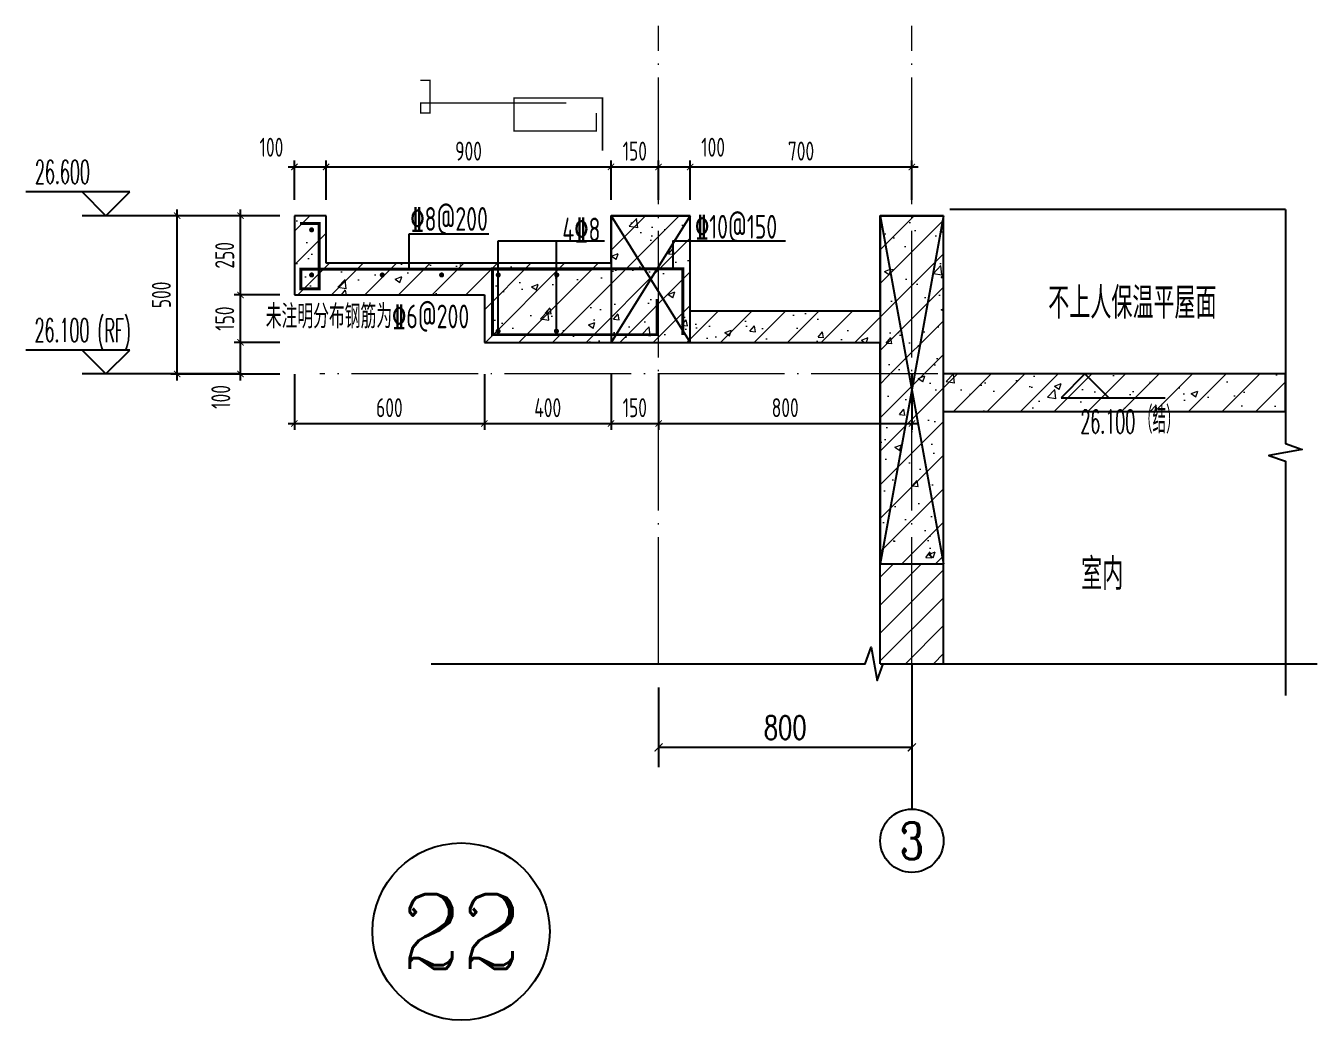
# Model space of a CAD drawing. Extents: x -812054 to 22247, y -644080 to 1003627.
# Drawn here: x -19145 to -15066, y -225300 to -222158 of the extents above; entities that cross this region are included whole.
import ezdxf
from ezdxf.enums import TextEntityAlignment as Align

# ---------------------------------------------------------------- set-up
doc = ezdxf.new("R2010")
doc.units = 0
doc.header["$LTSCALE"] = 1000
doc.linetypes.add('DOTE', pattern=[2.42, 2, -0.2, 0.02, -0.2])
doc.layers.get('0').update_dxf_attribs({"linetype": 'CONTINUOUS'})
doc.layers.get('DEFPOINTS').update_dxf_attribs({"linetype": 'CONTINUOUS'})
for name, color, linetype in [('A-AXIS_TEXT', 7, 'CONTINUOUS'), ('AXIS', 3, 'CONTINUOUS'), ('DIM', 2, 'CONTINUOUS'), ('DIM_ELEV', 3, 'CONTINUOUS'), ('DIM_SYMB', 3, 'CONTINUOUS'), ('PUB_TEXT', 2, 'CONTINUOUS'), ('REIN', 6, 'CONTINUOUS'), ('S-大样-砼线', 7, 'CONTINUOUS'), ('S-引出线', 40, 'CONTINUOUS'), ('TEXT', 2, 'CONTINUOUS'), ('WALL', 5, 'CONTINUOUS')]:
    doc.layers.add(name, color=color, linetype=linetype)
for name, color, linetype, lineweight in [('AXIS_TEXT', 7, 'CONTINUOUS', 20), ('DOTE', 19, 'DOTE', 9), ('PUB_HATCH', 8, 'CONTINUOUS', 9)]:
    doc.layers.add(name, color=color, linetype=linetype, lineweight=lineweight)
doc.styles.add('_TCH_AXIS', font='COMPLEX', dxfattribs={"bigfont": 'GBCBIG'})
doc.styles.add('_TCH_DIM', font='SIMPLEX.shx', dxfattribs={"width": 0.7, "bigfont": 'GBCBIG.shx'})
doc.styles.add('_TCH_DIM_T3', font='SIMPLEX', dxfattribs={"width": 0.705882, "bigfont": 'GBCBIG'})
doc.styles.add('COMPLEX', font='COMPLEX')
doc.styles.add('TSSD_DIMENSION', font='Tssdeng.shx', dxfattribs={"width": 0.7, "bigfont": 'tssdchn.shx'})
doc.styles.add('TSSD_REIN', font='tssdeng.shx', dxfattribs={"width": 0.7, "height": 300, "bigfont": 'tssdchn.shx'})
doc.dimstyles.new('_TCH_ARCH&&25', dxfattribs={"dimtxt": 74.375, "dimasz": 25, "dimexe": 62.5, "dimexo": 75, "dimgap": 25, "dimtad": 1, "dimdec": 0, "dimzin": 0, "dimdsep": 46, "dimtxsty": '_TCH_DIM_T3', "dimblk": 'ARCHTICK', "dimcen": 0.09, "dimclrt": 7, "dimazin": 0, "dimtfac": 1, "dimtdec": 0, "dimtix": 1, "dimtmove": 2, "dimatfit": 3, "dimldrblk": 'ARCHTICK', "dimfxl": 1, "dimtolj": 1, "dimtzin": 0, "dimarcsym": 0})
doc.dimstyles.new('TSSD_20_20', dxfattribs={"dimtxt": 60, "dimasz": 20, "dimexe": 20, "dimexo": 50, "dimgap": 20, "dimtad": 1, "dimdec": 0, "dimzin": 0, "dimdsep": 46, "dimtxsty": 'TSSD_DIMENSION', "dimblk": 'ARCHTICK', "dimblk1": 'ARCHTICK', "dimblk2": 'ARCHTICK', "dimcen": 0, "dimdle": 20, "dimclrt": 7, "dimadec": 0, "dimazin": 0, "dimtfac": 1, "dimtdec": 0, "dimtix": 1, "dimtmove": 2, "dimatfit": 3, "dimfxl": 1, "dimtolj": 1, "dimtzin": 0, "dimarcsym": 0})
pattern_1 = [(45, (-700045.335, -61224.87), (-53.0330086, 53.0330086), []), (50, (-700045.33, -61224.87), (215.178055, -18.82564), [22.5, -247.5]), (355, (-700045.33, -61224.87), (-41.6254, 225.65764), [18, -198]), (100.4514, (-700027.4, -61226.44), (173.552815, 206.83186), [19.12206, -210.342634]), (46.1842, (-700045.33, -61164.87), (320.17231, -49.6557), [33.75, -371.25]), (96.6356, (-700018.65, -61169), (280.39881, 292.23536), [28.68309, -315.5139]), (351.1842, (-700045.33, -61164.87), (280.39858, 292.23558), [27, -297]), (21, (-700015.33, -61179.87), (179.072116, -120.785667), [22.5, -247.5]), (326, (-700015.33, -61179.87), (72.9946, 217.545014), [18, -198]), (71.4514, (-700000.41, -61189.93), (252.06679, 96.75915), [19.12206, -210.342634]), (37.5, (-700045.335, -61224.87), (3.647957, 99.868156), [0, -195.6, 0, -201, 0, -198.75]), (7.5, (-700045.33, -61224.87), (78.920861, 118.323514), [0, -114.6, 0, -191.1, 0, -75.75]), (327.5, (-700112.235, -61224.87), (160.146731, -6.7664615), [0, -75, 0, -234, 0, -310.5]), (317.5, (-700142.23, -61224.87), (174.95585, 30.031495), [0, -97.5, 0, -155.4, 0, -220.5])]

# ---------------------------------------------------------------- blocks, each defined once
blk = doc.blocks.new('_ArchTick')
at = {"color": 0, "linetype": 'ByBlock', "const_width": 0.15}
blk.add_lwpolyline([(-0.5, -0.5), (0.5, 0.5)], dxfattribs=at)
blk = doc.blocks.new('*D3457')
at = {"layer": 'AXIS', "color": 0, "lineweight": -2, "transparency": 16777216}
for p, q in [((-17146.5, -224248.7), (-17146.5, -224500.3)), ((-16346.5, -224248.7), (-16346.5, -224500.3)), ((-17146.5, -224437.8), (-16346.5, -224437.8))]:
    blk.add_line(p, q, dxfattribs=at)
at = {"layer": 'DEFPOINTS', "color": 0, "transparency": 16777216}
for p in [(-17146.5, -224173.7), (-16346.5, -224173.7), (-16346.5, -224437.8)]:
    blk.add_point(p, dxfattribs=at)
at = {"layer": 'AXIS', "color": 0, "lineweight": -2, "transparency": 16777216, "xscale": 25, "yscale": 25, "zscale": 25, "rotation": 180}
blk.add_blockref('_ArchTick', (-17146.5, -224437.8), dxfattribs=at)
at = {"layer": 'AXIS', "color": 0, "lineweight": -2, "transparency": 16777216, "xscale": 25, "yscale": 25, "zscale": 25}
blk.add_blockref('_ArchTick', (-16346.5, -224437.8), dxfattribs=at)
at = {"layer": 'AXIS', "color": 7, "transparency": 16777216, "insert": (-16746.5, -224375.6), "char_height": 74.38, "attachment_point": 5, "style": '_TCH_DIM_T3'}
blk.add_mtext('\\A1;800', dxfattribs=at)
blk = doc.blocks.new('*D3458')
at = {"layer": 'DEFPOINTS', "color": 0, "transparency": 16777216}
for p in [(-18296.5, -223208.4), (-17696.5, -223208.4), (-17696.5, -223414.8)]:
    blk.add_point(p, dxfattribs=at)
at = {"layer": 'DIM', "color": 0, "lineweight": -2, "transparency": 16777216}
for p, q in [((-18296.5, -223258.4), (-18296.5, -223434.8)), ((-17696.5, -223258.4), (-17696.5, -223434.8)), ((-18316.5, -223414.8), (-17676.5, -223414.8))]:
    blk.add_line(p, q, dxfattribs=at)
at = {"layer": 'DIM', "color": 0, "lineweight": -2, "transparency": 16777216, "xscale": 20, "yscale": 20, "zscale": 20, "rotation": 180}
blk.add_blockref('_ArchTick', (-18296.5, -223414.8), dxfattribs=at)
at = {"layer": 'DIM', "color": 0, "lineweight": -2, "transparency": 16777216, "xscale": 20, "yscale": 20, "zscale": 20}
blk.add_blockref('_ArchTick', (-17696.5, -223414.8), dxfattribs=at)
at = {"layer": 'DIM', "color": 7, "transparency": 16777216, "insert": (-17996.5, -223364.8), "char_height": 60, "attachment_point": 5, "style": 'TSSD_DIMENSION'}
blk.add_mtext('\\A1;600', dxfattribs=at)
blk = doc.blocks.new('*D3459')
at = {"layer": 'DEFPOINTS', "color": 0, "transparency": 16777216}
for p in [(-17696.5, -223208.4), (-17296.5, -223208.4), (-17296.5, -223414.8)]:
    blk.add_point(p, dxfattribs=at)
at = {"layer": 'DIM', "color": 0, "lineweight": -2, "transparency": 16777216}
for p, q in [((-17696.5, -223258.4), (-17696.5, -223434.8)), ((-17296.5, -223258.4), (-17296.5, -223434.8)), ((-17716.5, -223414.8), (-17276.5, -223414.8))]:
    blk.add_line(p, q, dxfattribs=at)
at = {"layer": 'DIM', "color": 0, "lineweight": -2, "transparency": 16777216, "xscale": 20, "yscale": 20, "zscale": 20, "rotation": 180}
blk.add_blockref('_ArchTick', (-17696.5, -223414.8), dxfattribs=at)
at = {"layer": 'DIM', "color": 0, "lineweight": -2, "transparency": 16777216, "xscale": 20, "yscale": 20, "zscale": 20}
blk.add_blockref('_ArchTick', (-17296.5, -223414.8), dxfattribs=at)
at = {"layer": 'DIM', "color": 7, "transparency": 16777216, "insert": (-17496.5, -223364.8), "char_height": 60, "attachment_point": 5, "style": 'TSSD_DIMENSION'}
blk.add_mtext('\\A1;400', dxfattribs=at)
blk = doc.blocks.new('*D3460')
at = {"layer": 'DEFPOINTS', "color": 0, "transparency": 16777216}
for p in [(-17296.5, -223208.4), (-17146.5, -223208.4), (-17146.5, -223414.8)]:
    blk.add_point(p, dxfattribs=at)
at = {"layer": 'DIM', "color": 0, "lineweight": -2, "transparency": 16777216}
for p, q in [((-17296.5, -223258.4), (-17296.5, -223434.8)), ((-17146.5, -223258.4), (-17146.5, -223434.8)), ((-17316.5, -223414.8), (-17126.5, -223414.8))]:
    blk.add_line(p, q, dxfattribs=at)
at = {"layer": 'DIM', "color": 0, "lineweight": -2, "transparency": 16777216, "xscale": 20, "yscale": 20, "zscale": 20, "rotation": 180}
blk.add_blockref('_ArchTick', (-17296.5, -223414.8), dxfattribs=at)
at = {"layer": 'DIM', "color": 0, "lineweight": -2, "transparency": 16777216, "xscale": 20, "yscale": 20, "zscale": 20}
blk.add_blockref('_ArchTick', (-17146.5, -223414.8), dxfattribs=at)
at = {"layer": 'DIM', "color": 7, "transparency": 16777216, "insert": (-17221.5, -223364.8), "char_height": 60, "attachment_point": 5, "style": 'TSSD_DIMENSION'}
blk.add_mtext('\\A1;150', dxfattribs=at)
blk = doc.blocks.new('*D3461')
at = {"layer": 'DEFPOINTS', "color": 0, "transparency": 16777216}
for p in [(-17146.5, -223208.4), (-16346.5, -223208.4), (-16346.5, -223414.8)]:
    blk.add_point(p, dxfattribs=at)
at = {"layer": 'DIM', "color": 0, "lineweight": -2, "transparency": 16777216}
for p, q in [((-17146.5, -223258.4), (-17146.5, -223434.8)), ((-16346.5, -223258.4), (-16346.5, -223434.8)), ((-17166.5, -223414.8), (-16326.5, -223414.8))]:
    blk.add_line(p, q, dxfattribs=at)
at = {"layer": 'DIM', "color": 0, "lineweight": -2, "transparency": 16777216, "xscale": 20, "yscale": 20, "zscale": 20, "rotation": 180}
blk.add_blockref('_ArchTick', (-17146.5, -223414.8), dxfattribs=at)
at = {"layer": 'DIM', "color": 0, "lineweight": -2, "transparency": 16777216, "xscale": 20, "yscale": 20, "zscale": 20}
blk.add_blockref('_ArchTick', (-16346.5, -223414.8), dxfattribs=at)
at = {"layer": 'DIM', "color": 7, "transparency": 16777216, "insert": (-16746.5, -223364.8), "char_height": 60, "attachment_point": 5, "style": 'TSSD_DIMENSION'}
blk.add_mtext('\\A1;800', dxfattribs=at)
blk = doc.blocks.new('*D3462')
at = {"layer": 'DEFPOINTS', "color": 0, "transparency": 16777216}
for p in [(-18196.5, -222604.2), (-18296.5, -222758.4), (-18196.5, -222758.4)]:
    blk.add_point(p, dxfattribs=at)
at = {"layer": 'DIM', "color": 0, "lineweight": -2, "transparency": 16777216}
for p, q in [((-18296.5, -222708.4), (-18296.5, -222584.2)), ((-18196.5, -222708.4), (-18196.5, -222584.2)), ((-18316.5, -222604.2), (-18176.5, -222604.2))]:
    blk.add_line(p, q, dxfattribs=at)
at = {"layer": 'DIM', "color": 0, "lineweight": -2, "transparency": 16777216, "xscale": 20, "yscale": 20, "zscale": 20, "rotation": 180}
blk.add_blockref('_ArchTick', (-18296.5, -222604.2), dxfattribs=at)
at = {"layer": 'DIM', "color": 0, "lineweight": -2, "transparency": 16777216, "xscale": 20, "yscale": 20, "zscale": 20}
blk.add_blockref('_ArchTick', (-18196.5, -222604.2), dxfattribs=at)
at = {"layer": 'DIM', "color": 7, "transparency": 16777216, "insert": (-18368.9, -222542), "char_height": 60, "attachment_point": 5, "style": 'TSSD_DIMENSION'}
blk.add_mtext('\\A1;100', dxfattribs=at)
blk = doc.blocks.new('*D3463')
at = {"layer": 'DEFPOINTS', "color": 0, "transparency": 16777216}
for p in [(-17296.5, -222604.2), (-18196.5, -222758.4), (-17296.5, -222758.4)]:
    blk.add_point(p, dxfattribs=at)
at = {"layer": 'DIM', "color": 0, "lineweight": -2, "transparency": 16777216}
for p, q in [((-18196.5, -222708.4), (-18196.5, -222584.2)), ((-17296.5, -222708.4), (-17296.5, -222584.2)), ((-18216.5, -222604.2), (-17276.5, -222604.2))]:
    blk.add_line(p, q, dxfattribs=at)
at = {"layer": 'DIM', "color": 0, "lineweight": -2, "transparency": 16777216, "xscale": 20, "yscale": 20, "zscale": 20, "rotation": 180}
blk.add_blockref('_ArchTick', (-18196.5, -222604.2), dxfattribs=at)
at = {"layer": 'DIM', "color": 0, "lineweight": -2, "transparency": 16777216, "xscale": 20, "yscale": 20, "zscale": 20}
blk.add_blockref('_ArchTick', (-17296.5, -222604.2), dxfattribs=at)
at = {"layer": 'DIM', "color": 7, "transparency": 16777216, "insert": (-17746.5, -222554.2), "char_height": 60, "attachment_point": 5, "style": 'TSSD_DIMENSION'}
blk.add_mtext('\\A1;900', dxfattribs=at)
blk = doc.blocks.new('*D3464')
at = {"layer": 'DEFPOINTS', "color": 0, "transparency": 16777216}
for p in [(-17146.5, -222604.2), (-17296.5, -222758.4), (-17146.5, -222758.4)]:
    blk.add_point(p, dxfattribs=at)
at = {"layer": 'DIM', "color": 0, "lineweight": -2, "transparency": 16777216}
for p, q in [((-17296.5, -222708.4), (-17296.5, -222584.2)), ((-17146.5, -222708.4), (-17146.5, -222584.2)), ((-17316.5, -222604.2), (-17126.5, -222604.2))]:
    blk.add_line(p, q, dxfattribs=at)
at = {"layer": 'DIM', "color": 0, "lineweight": -2, "transparency": 16777216, "xscale": 20, "yscale": 20, "zscale": 20, "rotation": 180}
blk.add_blockref('_ArchTick', (-17296.5, -222604.2), dxfattribs=at)
at = {"layer": 'DIM', "color": 0, "lineweight": -2, "transparency": 16777216, "xscale": 20, "yscale": 20, "zscale": 20}
blk.add_blockref('_ArchTick', (-17146.5, -222604.2), dxfattribs=at)
at = {"layer": 'DIM', "color": 7, "transparency": 16777216, "insert": (-17221.5, -222554.2), "char_height": 60, "attachment_point": 5, "style": 'TSSD_DIMENSION'}
blk.add_mtext('\\A1;150', dxfattribs=at)
blk = doc.blocks.new('*D3465')
at = {"layer": 'DEFPOINTS', "color": 0, "transparency": 16777216}
for p in [(-17046.5, -222604.2), (-17146.5, -222758.4), (-17046.5, -222758.4)]:
    blk.add_point(p, dxfattribs=at)
at = {"layer": 'DIM', "color": 0, "lineweight": -2, "transparency": 16777216}
for p, q in [((-17146.5, -222708.4), (-17146.5, -222584.2)), ((-17046.5, -222708.4), (-17046.5, -222584.2)), ((-17166.5, -222604.2), (-17026.5, -222604.2))]:
    blk.add_line(p, q, dxfattribs=at)
at = {"layer": 'DIM', "color": 0, "lineweight": -2, "transparency": 16777216, "xscale": 20, "yscale": 20, "zscale": 20, "rotation": 180}
blk.add_blockref('_ArchTick', (-17146.5, -222604.2), dxfattribs=at)
at = {"layer": 'DIM', "color": 0, "lineweight": -2, "transparency": 16777216, "xscale": 20, "yscale": 20, "zscale": 20}
blk.add_blockref('_ArchTick', (-17046.5, -222604.2), dxfattribs=at)
at = {"layer": 'DIM', "color": 7, "transparency": 16777216, "insert": (-16974.1, -222542), "char_height": 60, "attachment_point": 5, "style": 'TSSD_DIMENSION'}
blk.add_mtext('\\A1;100', dxfattribs=at)
blk = doc.blocks.new('*D3466')
at = {"layer": 'DEFPOINTS', "color": 0, "transparency": 16777216}
for p in [(-16346.5, -222604.2), (-17046.5, -222758.4), (-16346.5, -222758.4)]:
    blk.add_point(p, dxfattribs=at)
at = {"layer": 'DIM', "color": 0, "lineweight": -2, "transparency": 16777216}
for p, q in [((-17046.5, -222708.4), (-17046.5, -222584.2)), ((-16346.5, -222708.4), (-16346.5, -222584.2)), ((-17066.5, -222604.2), (-16326.5, -222604.2))]:
    blk.add_line(p, q, dxfattribs=at)
at = {"layer": 'DIM', "color": 0, "lineweight": -2, "transparency": 16777216, "xscale": 20, "yscale": 20, "zscale": 20, "rotation": 180}
blk.add_blockref('_ArchTick', (-17046.5, -222604.2), dxfattribs=at)
at = {"layer": 'DIM', "color": 0, "lineweight": -2, "transparency": 16777216, "xscale": 20, "yscale": 20, "zscale": 20}
blk.add_blockref('_ArchTick', (-16346.5, -222604.2), dxfattribs=at)
at = {"layer": 'DIM', "color": 7, "transparency": 16777216, "insert": (-16696.5, -222554.2), "char_height": 60, "attachment_point": 5, "style": 'TSSD_DIMENSION'}
blk.add_mtext('\\A1;700', dxfattribs=at)
blk = doc.blocks.new('*D3467')
at = {"layer": 'DEFPOINTS', "color": 0, "transparency": 16777216}
for p in [(-18466.7, -222758.4), (-18292.1, -222758.4), (-18292.1, -223008.4)]:
    blk.add_point(p, dxfattribs=at)
at = {"layer": 'DIM', "color": 0, "lineweight": -2, "transparency": 16777216}
for p, q in [((-18466.7, -223028.4), (-18466.7, -222738.4)), ((-18342.1, -222758.4), (-18486.7, -222758.4)), ((-18342.1, -223008.4), (-18486.7, -223008.4))]:
    blk.add_line(p, q, dxfattribs=at)
at = {"layer": 'DIM', "color": 0, "lineweight": -2, "transparency": 16777216, "xscale": 20, "yscale": 20, "zscale": 20}
for p, rotation in [((-18466.7, -222758.4), 90), ((-18466.7, -223008.4), 270)]:
    blk.add_blockref('_ArchTick', p, dxfattribs=dict(at, rotation=rotation))
at = {"layer": 'DIM', "color": 7, "transparency": 16777216, "insert": (-18516.7, -222883.4), "char_height": 60, "attachment_point": 5, "rotation": 90, "style": 'TSSD_DIMENSION'}
blk.add_mtext('\\A1;250', dxfattribs=at)
blk = doc.blocks.new('*D3468')
at = {"layer": 'DEFPOINTS', "color": 0, "transparency": 16777216}
for p in [(-18466.7, -223008.4), (-18292.1, -223008.4), (-18292.1, -223158.4)]:
    blk.add_point(p, dxfattribs=at)
at = {"layer": 'DIM', "color": 0, "lineweight": -2, "transparency": 16777216}
for p, q in [((-18466.7, -223178.4), (-18466.7, -222988.4)), ((-18342.1, -223008.4), (-18486.7, -223008.4)), ((-18342.1, -223158.4), (-18486.7, -223158.4))]:
    blk.add_line(p, q, dxfattribs=at)
at = {"layer": 'DIM', "color": 0, "lineweight": -2, "transparency": 16777216, "xscale": 20, "yscale": 20, "zscale": 20}
for p, rotation in [((-18466.7, -223008.4), 90), ((-18466.7, -223158.4), 270)]:
    blk.add_blockref('_ArchTick', p, dxfattribs=dict(at, rotation=rotation))
at = {"layer": 'DIM', "color": 7, "transparency": 16777216, "insert": (-18516.7, -223083.4), "char_height": 60, "attachment_point": 5, "rotation": 90, "style": 'TSSD_DIMENSION'}
blk.add_mtext('\\A1;150', dxfattribs=at)
blk = doc.blocks.new('*D3469')
at = {"layer": 'DEFPOINTS', "color": 0, "transparency": 16777216}
for p in [(-18466.7, -223158.4), (-18292.1, -223158.4), (-18292.1, -223258.4)]:
    blk.add_point(p, dxfattribs=at)
at = {"layer": 'DIM', "color": 0, "lineweight": -2, "transparency": 16777216}
for p, q in [((-18342.1, -223158.4), (-18486.7, -223158.4)), ((-18466.7, -223278.4), (-18466.7, -223138.4)), ((-18342.1, -223258.4), (-18486.7, -223258.4))]:
    blk.add_line(p, q, dxfattribs=at)
at = {"layer": 'DIM', "color": 0, "lineweight": -2, "transparency": 16777216, "xscale": 20, "yscale": 20, "zscale": 20}
for p, rotation in [((-18466.7, -223158.4), 90), ((-18466.7, -223258.4), 270)]:
    blk.add_blockref('_ArchTick', p, dxfattribs=dict(at, rotation=rotation))
at = {"layer": 'DIM', "color": 7, "transparency": 16777216, "insert": (-18528.9, -223330.8), "char_height": 60, "attachment_point": 5, "rotation": 90, "style": 'TSSD_DIMENSION'}
blk.add_mtext('\\A1;100', dxfattribs=at)
blk = doc.blocks.new('*D3470')
at = {"layer": 'DEFPOINTS', "color": 0, "transparency": 16777216}
for p in [(-18666.7, -222758.4), (-18366.7, -222758.4), (-18366.7, -223258.4)]:
    blk.add_point(p, dxfattribs=at)
at = {"layer": 'DIM', "color": 0, "lineweight": -2, "transparency": 16777216}
for p, q in [((-18666.7, -223278.4), (-18666.7, -222738.4)), ((-18416.7, -222758.4), (-18686.7, -222758.4)), ((-18416.7, -223258.4), (-18686.7, -223258.4))]:
    blk.add_line(p, q, dxfattribs=at)
at = {"layer": 'DIM', "color": 0, "lineweight": -2, "transparency": 16777216, "xscale": 20, "yscale": 20, "zscale": 20}
for p, rotation in [((-18666.7, -222758.4), 90), ((-18666.7, -223258.4), 270)]:
    blk.add_blockref('_ArchTick', p, dxfattribs=dict(at, rotation=rotation))
at = {"layer": 'DIM', "color": 7, "transparency": 16777216, "insert": (-18716.7, -223008.4), "char_height": 60, "attachment_point": 5, "rotation": 90, "style": 'TSSD_DIMENSION'}
blk.add_mtext('\\A1;500', dxfattribs=at)
blk = doc.blocks.new('_AXISO')
blk.add_circle((0, 0), 0.5)
at = {"layer": 'A-AXIS_TEXT', "style": 'COMPLEX', "width": 1.041667}
blk.add_attdef('A', text='', height=0.56, dxfattribs=at).set_placement((-0.25, -0.28), (0.25, -0.28), align=Align.FIT)

msp = doc.modelspace()

# ---------------------------------------------------------------- hatches: boundary and pattern name
at = {"layer": 'PUB_HATCH'}
h = msp.add_hatch(dxfattribs=at)
h.set_pattern_fill('钢筋混凝土', color=256, scale=30, style=0)
h.set_pattern_definition(pattern_1)
h.paths.add_polyline_path([(-17046.48, -222908.37), (-18196.48, -222908.37), (-18196.48, -222758.37), (-18296.48, -222758.37), (-18296.48, -223008.37), (-17696.48, -223008.37), (-17696.48, -223158.37), (-17046.48, -223158.37)])
h = msp.add_hatch(dxfattribs=at)
h.set_pattern_fill('钢筋混凝土', color=256, scale=30, style=0)
h.set_pattern_definition(pattern_1)
h.paths.add_polyline_path([(-17046.48, -222908.37), (-17046.48, -222758.37), (-17296.48, -222758.37), (-17296.48, -222908.37)])
h = msp.add_hatch(dxfattribs=at)
h.set_pattern_fill('钢筋混凝土', color=256, scale=30, style=0)
h.set_pattern_definition(pattern_1)
h.paths.add_polyline_path([(-16379.81, -223091.7), (-16246.48, -223058.37), (-16246.48, -222758.37), (-16446.48, -222758.37), (-16446.48, -223058.37)])
h = msp.add_hatch(dxfattribs=at)
h.set_pattern_fill('钢筋混凝土', color=256, scale=30, style=0)
h.set_pattern_definition(pattern_1)
h.paths.add_polyline_path([(-17046.48, -223158.37), (-16446.48, -223158.37), (-16379.81, -223091.7), (-16446.48, -223058.37), (-17046.48, -223058.37)])
h = msp.add_hatch(dxfattribs=at)
h.set_pattern_fill('钢筋混凝土', color=256, scale=30, style=0)
h.set_pattern_definition(pattern_1)
h.paths.add_polyline_path([(-16313.15, -223298.37), (-16246.48, -223258.37), (-16246.48, -223058.37), (-16379.81, -223091.7), (-16446.48, -223158.37), (-16446.48, -223258.37)])
h = msp.add_hatch(dxfattribs=at)
h.set_pattern_fill('钢筋混凝土', color=256, scale=30, style=0)
h.set_pattern_definition(pattern_1)
h.paths.add_polyline_path([(-16246.48, -223858.37), (-16246.48, -223378.37), (-16313.15, -223298.37), (-16446.48, -223258.37), (-16446.48, -223858.37)])
h = msp.add_hatch(dxfattribs=at)
h.set_pattern_fill('钢筋混凝土', color=256, scale=30, style=0)
h.set_pattern_definition(pattern_1)
h.paths.add_polyline_path([(-15166.48, -223258.37), (-16246.48, -223258.37), (-16313.15, -223298.37), (-16246.48, -223378.37), (-15166.48, -223378.37)])
h = msp.add_hatch(dxfattribs=at)
h.set_pattern_fill('普通砖', color=256, scale=25, style=0)
h.set_pattern_definition([(45, (-700045.335, -61179.99), (-44.1941915, 44.1941915), [])])
h.paths.add_polyline_path([(-16246.48, -224173.74), (-16246.48, -223858.37), (-16446.48, -223858.37), (-16446.48, -224173.74)])

# ---------------------------------------------------------------- linework, layer by layer
at = {"color": 251, "true_color": 0x636466}
msp.add_line((-15166.48, -222738.26), (-16226.48, -222738.37), dxfattribs=at)
at = {"layer": 'AXIS'}
msp.add_line((-16346.48, -224173.74), (-16346.48, -224633.13), dxfattribs=at)
at = {"layer": 'AXIS', "color": 6}
msp.add_circle((-17770, -225019.88), 280, dxfattribs=at)
at = {"layer": 'DIM_ELEV'}
for p, q in [((-18816.67, -222683.37), (-19144.67, -222683.37)), ((-18891.67, -222758.37), (-18966.67, -222683.37)), ((-18891.67, -222758.37), (-18816.67, -222683.37)), ((-18466.67, -222758.37), (-18966.67, -222758.37)), ((-18816.67, -223183.37), (-19144.67, -223183.37)), ((-18891.67, -223258.37), (-18966.67, -223183.37)), ((-18891.67, -223258.37), (-18816.67, -223183.37)), ((-18466.67, -223258.37), (-18966.67, -223258.37))]:
    msp.add_line(p, q, dxfattribs=at)
at = {"layer": 'DIM_ELEV', "color": 3}
for p, q in [((-15799.76, -223258.37), (-15874.76, -223333.37)), ((-15799.76, -223258.37), (-15724.76, -223333.37)), ((-15874.76, -223333.37), (-15546.76, -223333.37))]:
    msp.add_line(p, q, dxfattribs=at)
at = {"layer": 'DIM_SYMB'}
for points in [[(-15166.48, -222738.26), (-15166.48, -223477.87), (-15113.98, -223496.98), (-15218.98, -223515.5), (-15166.48, -223534.12), (-15166.48, -224273.74)], [(-17864.76, -224173.74), (-16493.75, -224173.74), (-16474.64, -224121.24), (-16456.12, -224226.24), (-16437.5, -224173.74), (-15066.48, -224173.74)]]:
    msp.add_lwpolyline(points, dxfattribs=at)
at = {"layer": 'DOTE', "color": 1, "linetype": 'DOTE', "ltscale": 0.2}
for p, q in [((-17146.48, -224173.74), (-17146.48, -222158.37)), ((-16346.48, -224173.74), (-16346.48, -222158.37)), ((-15296.48, -223258.37), (-18216.67, -223258.37))]:
    msp.add_line(p, q, dxfattribs=at)
at = {"layer": 'REIN'}
for points, const_width in [([(-17898.65, -222330.35), (-17868.38, -222330.35), (-17868.38, -222433.49), (-17897.5, -222433.49), (-17897.5, -222402.41), (-17437.57, -222402.41)], 4.5), ([(-17323.56, -222552.37), (-17323.56, -222386.13), (-17602.74, -222386.13), (-17602.74, -222490.31), (-17342.6, -222490.31), (-17342.6, -222433.96)], 4.5), ([(-18278.54, -222782.83), (-18218, -222782.83), (-18218, -222989.11), (-18276.24, -222989.11), (-18276.24, -222926.95), (-17356.37, -222926.95)], 9), ([(-17069.95, -223134.69), (-17069.95, -222925.9), (-17670.96, -222925.9), (-17670.96, -223134.27), (-17150.66, -223134.27), (-17150.66, -223021.57)], 9)]:
    msp.add_lwpolyline(points, dxfattribs=dict(at, const_width=const_width))
at = {"layer": 'REIN', "const_width": 8}
for points in [[(-18246.07, -222803.05, 1), (-18238.07, -222803.05, 1)], [(-18246.07, -222945.5, 1), (-18238.07, -222945.5, 1)], [(-18023.03, -222945.5, 1), (-18015.03, -222945.5, 1)], [(-17835.6, -222945.5, 1), (-17827.6, -222945.5, 1)], [(-17656.67, -222945.5, 1), (-17648.67, -222945.5, 1)], [(-17471.88, -222945.5, 1), (-17463.88, -222945.5, 1)], [(-17657.08, -223122.96, 1), (-17649.08, -223122.96, 1)], [(-17473.02, -223122.96, 1), (-17465.02, -223122.96, 1)]]:
    msp.add_lwpolyline(points, format="xyb", close=True, dxfattribs=at)
at = {"layer": 'S-大样-砼线'}
for p, q in [((-17296.48, -222758.36), (-17046.48, -223158.38)), ((-17046.48, -222758.37), (-17296.48, -223158.37)), ((-16446.48, -222758.37), (-16246.48, -223858.37)), ((-16246.48, -222758.37), (-16446.48, -223858.37))]:
    msp.add_line(p, q, dxfattribs=at)
for points in [[(-17046.48, -222758.37), (-17296.48, -222758.36), (-17296.48, -223158.37), (-17046.48, -223158.38)], [(-16246.48, -222758.37), (-16446.48, -222758.37), (-16446.48, -223858.37), (-16246.48, -223858.37)]]:
    msp.add_lwpolyline(points, close=True, dxfattribs=at)
at = {"layer": 'S-引出线'}
for p, q in [((-17933.64, -222926.95), (-17933.64, -222815.19)), ((-17933.64, -222815.19), (-17682.22, -222815.19)), ((-17653.08, -223122.96), (-17653.08, -222838.19)), ((-17653.08, -222838.19), (-17317.47, -222838.19)), ((-17469.02, -223122.96), (-17469.02, -222838.19))]:
    msp.add_line(p, q, dxfattribs=at)
msp.add_lwpolyline([(-17100.3, -222925.9), (-17100.3, -222838.11), (-16745.43, -222838.11)], dxfattribs=at)
at = {"layer": 'WALL'}
for p, q in [((-18196.48, -222758.37), (-18296.48, -222758.37)), ((-18296.48, -222758.37), (-18296.48, -223008.37)), ((-18196.48, -222908.37), (-18196.48, -222758.37)), ((-17296.48, -222908.37), (-17296.48, -222758.37)), ((-17296.48, -222758.37), (-17046.48, -222758.37)), ((-17046.48, -222908.37), (-17046.48, -222758.37)), ((-16446.48, -223058.37), (-16446.48, -222758.37)), ((-16446.48, -222758.37), (-16246.48, -222758.37)), ((-16246.48, -223058.37), (-16246.48, -222758.37)), ((-17296.48, -222908.37), (-18196.48, -222908.37)), ((-17046.48, -223058.37), (-17046.48, -222908.37)), ((-18296.48, -223008.37), (-17696.48, -223008.37)), ((-17696.48, -223008.37), (-17696.48, -223158.37)), ((-17046.48, -223058.37), (-16446.48, -223058.37)), ((-16246.48, -223258.37), (-16246.48, -223058.37)), ((-17696.48, -223158.37), (-17046.48, -223158.37)), ((-17046.48, -223158.37), (-16446.48, -223158.37)), ((-16446.48, -223258.37), (-16446.48, -223158.37)), ((-16446.48, -223858.37), (-16446.48, -223258.37)), ((-15166.48, -223258.37), (-16246.48, -223258.37)), ((-15166.48, -223378.37), (-15166.48, -223258.37)), ((-16246.48, -223858.37), (-16246.48, -223378.37)), ((-15166.48, -223378.37), (-16246.48, -223378.37)), ((-16446.48, -223858.37), (-16246.48, -223858.37)), ((-16446.48, -224173.74), (-16446.48, -223858.37)), ((-16246.48, -224173.74), (-16246.48, -223858.37)), ((-16446.48, -224173.74), (-16246.48, -224173.74))]:
    msp.add_line(p, q, dxfattribs=at)

# ---------------------------------------------------------------- block references
at = {"layer": 'AXIS'}
ref = msp.add_blockref('_AXISO', (-16346.48, -224733.13), dxfattribs=dict(at, xscale=200, yscale=200, zscale=200))
ref.add_attrib('A', '3', dxfattribs={"layer": 'AXIS_TEXT', "height": 116.49, "style": '_TCH_AXIS'}).set_placement((-16385.31, -224791.37), (-16307.65, -224791.37), align=Align.FIT)

# ---------------------------------------------------------------- texts
at = {"layer": 'AXIS_TEXT', "color": 6, "style": '_TCH_AXIS'}
msp.add_text('22', height=235.421, dxfattribs=at).set_placement((-17960.58, -225137.59), (-17579.42, -225137.59), align=Align.FIT)
at = {"layer": 'DIM_ELEV', "color": 7, "style": '_TCH_DIM'}
for s, height, width, p in [('（结）', 84.397, 0.7, (-15628.81, -223445.89)), ('26.100', 74.375, 0.494118, (-15814.31, -223445.89))]:
    msp.add_text(s, height=height, dxfattribs=dict(at, width=width)).set_placement(p)
at = {"layer": 'PUB_TEXT'}
for s, height, style, width, p in [('26.600', 74.375, '_TCH_DIM', 0.494118, (-19115.77, -222657.12)), ('不上人保温平屋面', 100, 'TSSD_REIN', 0.7, (-15916, -223084.03)), ('(RF)', 74.375, '_TCH_DIM', 0.494118, (-18918.42, -223158.34)), ('26.100', 74.375, '_TCH_DIM', 0.494118, (-19117.17, -223157.12)), ('室内', 100, 'TSSD_REIN', 0.7, (-15811.93, -223940.41))]:
    msp.add_text(s, height=height, dxfattribs=dict(at, style=style, width=width)).set_placement(p)
at = {"layer": 'TEXT', "style": 'TSSD_REIN', "width": 0.7}
for s, p in [('%%1328@200', (-17930.46, -222806.06)), ('%%13210@150', (-17031.47, -222830.71)), ('4%%1328', (-17450.34, -222839.3)), ('未注明分布钢筋为%%1326@200', (-18386.92, -223114.05))]:
    msp.add_text(s, height=75, rotation=0, dxfattribs=at).set_placement(p)

# ---------------------------------------------------------------- dimensions: what is measured, and where the dimension line sits
at = {"layer": 'AXIS'}
dim = msp.add_aligned_dim(p1=(-17146.48, -224173.74), p2=(-16346.48, -224173.74), distance=-264.03, dimstyle='_TCH_ARCH&&25', dxfattribs=at)
dim.commit()
dim.dimension.update_dxf_attribs({"geometry": '*D3457', "text_midpoint": (-16746.48, -224375.58)})
at = {"layer": 'DIM'}
for base, p1, p2, angle, picture, middle in [((-18196.48, -222604.21), (-18296.48, -222758.37), (-18196.48, -222758.37), 360, '*D3462', (-18368.9, -222542.02)), ((-17046.48, -222604.21), (-17146.48, -222758.37), (-17046.48, -222758.37), 360, '*D3465', (-16974.06, -222542.02)), ((-18466.67, -223158.37), (-18292.06, -223258.37), (-18292.06, -223158.37), 90, '*D3469', (-18528.86, -223330.79))]:
    dim = msp.add_linear_dim(base=base, p1=p1, p2=p2, angle=angle, dimstyle='TSSD_20_20', dxfattribs=at)
    dim.commit()
    dim.dimension.update_dxf_attribs({"geometry": picture, "text_midpoint": middle, "dimtype": 161})
for p1, p2, distance, picture, middle in [((-18196.48, -222758.37), (-17296.48, -222758.37), 154.16, '*D3463', (-17746.48, -222554.21)), ((-17296.48, -222758.37), (-17146.48, -222758.37), 154.16, '*D3464', (-17221.48, -222554.21)), ((-17046.48, -222758.37), (-16346.48, -222758.37), 154.16, '*D3466', (-16696.48, -222554.21)), ((-18366.67, -223258.37), (-18366.67, -222758.37), 300, '*D3470', (-18716.67, -223008.37)), ((-18292.06, -223008.37), (-18292.06, -222758.37), 174.61, '*D3467', (-18516.67, -222883.37)), ((-18292.06, -223158.37), (-18292.06, -223008.37), 174.61, '*D3468', (-18516.67, -223083.37)), ((-18296.48, -223208.37), (-17696.48, -223208.37), -206.45, '*D3458', (-17996.48, -223364.82)), ((-17696.48, -223208.37), (-17296.48, -223208.37), -206.45, '*D3459', (-17496.48, -223364.82)), ((-17296.48, -223208.37), (-17146.48, -223208.37), -206.45, '*D3460', (-17221.48, -223364.82)), ((-17146.48, -223208.37), (-16346.48, -223208.37), -206.45, '*D3461', (-16746.48, -223364.82))]:
    dim = msp.add_aligned_dim(p1=p1, p2=p2, distance=distance, dimstyle='TSSD_20_20', dxfattribs=at)
    dim.commit()
    dim.dimension.update_dxf_attribs({"geometry": picture, "text_midpoint": middle})

doc.saveas('drawing.dxf')
